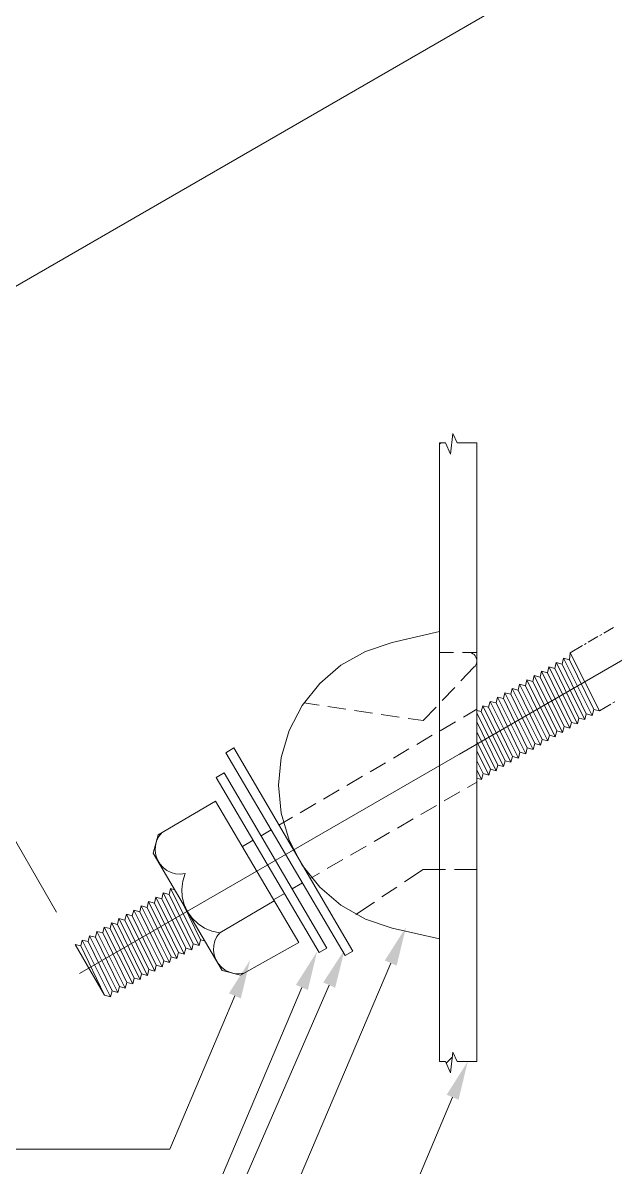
# Model space of a CAD drawing. Header units: millimetres. Extents: x 2 to 579, y 1 to 405.
# Drawn here: x 154.02 to 162.24, y 114.06 to 129.95 of the extents above; entities that cross this region are included whole.
import ezdxf

# ---------------------------------------------------------------- set-up
doc = ezdxf.new("R2010")
doc.units = ezdxf.units.MM
doc.linetypes.add('XKITLINE00', pattern=[0])
doc.layers.add('LinkedObject', color=7, linetype='Continuous', lineweight=0)

# ---------------------------------------------------------------- blocks, each defined once
blk = doc.blocks.new('*A4')
at = {"layer": 'LinkedObject'}
for points in [[(159.207, 116.857), (159.042, 116.928), (159.336, 117.39)], [(157.974, 116.519), (157.808, 116.59), (158.102, 117.052)], [(158.353, 116.551), (158.188, 116.623), (158.486, 117.082)], [(157.044, 116.401), (156.878, 116.472), (157.172, 116.934)], [(160.066, 114.994), (159.901, 115.064), (160.194, 115.526)]]:
    blk.add_hatch(color=6, dxfattribs=at).paths.add_polyline_path(points, flags=17)
at = {"layer": 'LinkedObject', "color": 6, "linetype": 'XKITLINE00', "lineweight": 0}
for p, q in [((150.578, 124.358), (191.971, 148.282)), ((160.081, 119.795), (174.902, 128.361)), ((154.484, 117.6), (150.128, 125.137)), ((159.125, 116.892), (154.969, 107.102)), ((158.271, 116.587), (155.357, 109.891)), ((157.891, 116.555), (156.313, 112.836)), ((156.961, 116.437), (156.058, 114.309)), ((159.983, 115.029), (155.693, 104.921)), ((156.058, 114.309), (146.516, 114.309))]:
    blk.add_line(p, q, dxfattribs=at)
at = {"layer": 'LinkedObject', "color": 7, "linetype": 'XKITLINE00', "lineweight": 0}
for p, q in [((159.801, 115.526), (159.801, 124.115)), ((160.319, 124.115), (160.319, 115.526)), ((159.801, 121.495), (159.144, 121.343)), ((159.144, 121.343), (158.774, 121.219)), ((158.774, 121.219), (158.434, 121.027)), ((158.434, 121.027), (158.138, 120.774)), ((158.138, 120.774), (157.895, 120.469)), ((157.895, 120.469), (157.715, 120.123)), ((157.715, 120.123), (157.604, 119.749)), ((157.604, 119.749), (157.567, 119.361)), ((157.567, 119.361), (157.604, 118.973)), ((157.604, 118.973), (157.715, 118.599)), ((157.715, 118.599), (157.895, 118.253)), ((157.895, 118.253), (158.138, 117.948)), ((158.138, 117.948), (158.434, 117.694)), ((158.434, 117.694), (158.774, 117.502)), ((158.774, 117.502), (159.144, 117.379)), ((159.801, 117.227), (159.144, 117.379)), ((154.934, 116.82), (154.934, 116.82)), ((159.885, 115.526), (159.801, 115.526)), ((159.885, 115.526), (159.955, 115.37)), ((159.896, 115.503), (159.981, 115.588)), ((159.955, 115.37), (159.989, 115.657)), ((159.989, 115.657), (160.046, 115.526)), ((160.319, 115.526), (160.046, 115.526))]:
    blk.add_line(p, q, dxfattribs=at)
at = {"layer": 'LinkedObject', "color": 9, "linetype": 'XKITLINE00', "lineweight": 0}
for p, q in [((159.801, 124.115), (159.885, 124.115)), ((159.801, 124.097), (159.819, 124.115)), ((159.885, 124.115), (159.955, 123.958)), ((159.955, 123.958), (159.989, 124.245)), ((159.989, 124.245), (160.046, 124.114)), ((160.046, 124.115), (160.319, 124.115)), ((165.766, 123.081), (154.806, 116.747)), ((162.083, 121.472), (162.218, 121.55)), ((161.867, 121.347), (162.002, 121.425)), ((162.029, 121.441), (162.056, 121.456)), ((161.616, 121.202), (161.786, 121.3)), ((161.813, 121.316), (161.84, 121.331)), ((162.021, 120.396), (162.18, 120.488)), ((162.207, 120.504), (162.234, 120.52))]:
    blk.add_line(p, q, dxfattribs=at)
at = {"layer": 'LinkedObject', "color": 1, "linetype": 'XKITLINE00', "lineweight": 0}
for p, q in [((159.801, 121.206), (159.998, 121.206)), ((160.123, 121.206), (160.319, 121.206)), ((160.223, 121.204), (160.201, 121.206)), ((160.244, 121.198), (160.223, 121.204)), ((160.264, 121.188), (160.244, 121.198)), ((160.281, 121.175), (160.264, 121.188)), ((160.296, 121.158), (160.281, 121.175)), ((160.307, 121.139), (160.296, 121.158)), ((160.315, 121.119), (160.307, 121.139)), ((160.319, 121.097), (160.315, 121.119)), ((160.315, 121.054), (160.319, 121.075)), ((160.319, 121.075), (160.319, 121.097)), ((161.525, 121.124), (161.504, 121.043)), ((161.606, 121.102), (161.525, 121.124)), ((161.525, 121.124), (161.921, 120.332)), ((161.616, 121.202), (161.606, 121.102)), ((161.942, 120.413), (161.606, 121.102)), ((161.616, 121.202), (162.021, 120.396)), ((160.28, 120.999), (160.099, 120.81)), ((160.28, 120.999), (160.295, 121.015)), ((160.295, 121.015), (160.306, 121.033)), ((160.306, 121.033), (160.315, 121.054)), ((161.219, 120.944), (161.198, 120.863)), ((161.3, 120.923), (161.219, 120.944)), ((161.219, 120.944), (161.613, 120.154)), ((161.321, 121.004), (161.3, 120.923)), ((161.635, 120.235), (161.3, 120.923)), ((161.402, 120.983), (161.321, 121.004)), ((161.321, 121.004), (161.716, 120.213)), ((161.423, 121.064), (161.402, 120.983)), ((161.737, 120.294), (161.402, 120.983)), ((161.504, 121.043), (161.423, 121.064)), ((161.423, 121.064), (161.818, 120.273)), ((161.84, 120.353), (161.504, 121.043)), ((160.913, 120.765), (160.892, 120.684)), ((160.994, 120.744), (160.913, 120.765)), ((160.913, 120.765), (161.306, 119.976)), ((161.015, 120.824), (160.994, 120.744)), ((161.096, 120.803), (161.015, 120.824)), ((161.015, 120.824), (161.409, 120.036)), ((161.117, 120.884), (161.096, 120.803)), ((161.43, 120.116), (161.096, 120.803)), ((161.198, 120.863), (161.117, 120.884)), ((161.117, 120.884), (161.511, 120.095)), ((161.532, 120.176), (161.198, 120.863)), ((160.013, 120.719), (159.84, 120.538)), ((160.709, 120.645), (160.688, 120.564)), ((160.79, 120.624), (160.709, 120.645)), ((160.709, 120.645), (161.101, 119.858)), ((160.811, 120.705), (160.79, 120.624)), ((161.123, 119.939), (160.79, 120.624)), ((160.892, 120.684), (160.811, 120.705)), ((160.811, 120.705), (161.204, 119.917)), ((161.225, 119.998), (160.892, 120.684)), ((161.328, 120.057), (160.994, 120.744)), ((157.92, 120.506), (158.129, 120.475)), ((158.252, 120.457), (158.499, 120.42)), ((159.754, 120.448), (159.574, 120.259)), ((160.403, 120.466), (160.381, 120.385)), ((160.484, 120.444), (160.403, 120.466)), ((160.403, 120.466), (160.794, 119.68)), ((160.505, 120.525), (160.484, 120.444)), ((160.816, 119.761), (160.484, 120.444)), ((160.586, 120.504), (160.505, 120.525)), ((160.505, 120.525), (160.897, 119.739)), ((160.607, 120.585), (160.586, 120.504)), ((160.918, 119.82), (160.586, 120.504)), ((160.688, 120.564), (160.607, 120.585)), ((160.607, 120.585), (160.999, 119.799)), ((161.02, 119.879), (160.688, 120.564)), ((158.623, 120.401), (158.87, 120.364)), ((158.994, 120.346), (159.241, 120.309)), ((159.365, 120.29), (159.574, 120.259)), ((160.314, 120.399), (160.319, 120.404)), ((160.381, 120.385), (160.319, 120.401)), ((160.319, 120.367), (160.692, 119.621)), ((160.713, 119.701), (160.381, 120.385)), ((161.737, 120.294), (161.716, 120.213)), ((161.818, 120.273), (161.737, 120.294)), ((161.84, 120.353), (161.818, 120.273)), ((161.921, 120.332), (161.84, 120.353)), ((161.942, 120.413), (161.921, 120.332)), ((162.021, 120.396), (161.942, 120.413)), ((162.081, 120.422), (162.082, 120.423)), ((160.611, 119.642), (160.319, 120.241)), ((161.532, 120.176), (161.511, 120.095)), ((161.613, 120.154), (161.532, 120.176)), ((161.635, 120.235), (161.613, 120.154)), ((161.716, 120.213), (161.635, 120.235)), ((160.319, 120.102), (160.59, 119.561)), ((160.508, 119.583), (160.319, 119.971)), ((161.225, 119.998), (161.204, 119.917)), ((161.306, 119.976), (161.225, 119.998)), ((161.328, 120.057), (161.306, 119.976)), ((161.409, 120.036), (161.328, 120.057)), ((161.43, 120.116), (161.409, 120.036)), ((161.511, 120.095), (161.43, 120.116)), ((156.945, 119.88), (156.835, 119.813)), ((158.493, 116.997), (156.835, 119.813)), ((156.945, 119.88), (158.599, 117.058)), ((160.319, 119.838), (160.487, 119.502)), ((160.918, 119.82), (160.897, 119.739)), ((160.999, 119.799), (160.918, 119.82)), ((161.02, 119.879), (160.999, 119.799)), ((161.101, 119.858), (161.02, 119.879)), ((161.123, 119.939), (161.101, 119.858)), ((161.204, 119.917), (161.123, 119.939)), ((160.406, 119.524), (160.319, 119.702)), ((160.713, 119.701), (160.692, 119.621)), ((160.794, 119.68), (160.713, 119.701)), ((160.816, 119.761), (160.794, 119.68)), ((160.897, 119.739), (160.816, 119.761)), ((160.319, 119.574), (160.385, 119.443)), ((160.406, 119.524), (160.385, 119.443)), ((160.487, 119.502), (160.406, 119.524)), ((160.508, 119.583), (160.487, 119.502)), ((160.59, 119.561), (160.508, 119.583)), ((160.611, 119.642), (160.59, 119.561)), ((160.692, 119.621), (160.611, 119.642)), ((160.385, 119.443), (160.319, 119.46)), ((159.315, 118.018), (159.574, 118.19)), ((159.574, 118.19), (159.884, 118.19)), ((160.009, 118.19), (160.319, 118.19)), ((156.069, 117.926), (156.048, 117.845)), ((156.069, 117.926), (156.463, 117.136)), ((156.127, 117.911), (156.069, 117.926)), ((159.003, 117.81), (159.211, 117.948)), ((155.763, 117.747), (155.742, 117.666)), ((155.763, 117.747), (156.156, 116.958)), ((155.844, 117.726), (155.763, 117.747)), ((155.865, 117.806), (155.844, 117.726)), ((155.865, 117.806), (156.258, 117.018)), ((155.946, 117.785), (155.865, 117.806)), ((155.967, 117.866), (155.946, 117.785)), ((156.28, 117.098), (155.946, 117.785)), ((155.967, 117.866), (156.361, 117.077)), ((156.048, 117.845), (155.967, 117.866)), ((156.382, 117.158), (156.048, 117.845)), ((158.64, 117.568), (158.899, 117.74)), ((155.559, 117.627), (155.537, 117.546)), ((155.559, 117.627), (155.951, 116.84)), ((155.64, 117.606), (155.559, 117.627)), ((155.661, 117.687), (155.64, 117.606)), ((155.973, 116.921), (155.64, 117.606)), ((155.661, 117.687), (156.054, 116.899)), ((155.742, 117.666), (155.661, 117.687)), ((156.075, 116.98), (155.742, 117.666)), ((156.177, 117.039), (155.844, 117.726)), ((156.485, 117.217), (156.245, 117.71)), ((155.25, 117.451), (155.229, 117.37)), ((155.25, 117.451), (155.644, 116.662)), ((155.331, 117.43), (155.25, 117.451)), ((155.352, 117.511), (155.331, 117.43)), ((155.665, 116.743), (155.331, 117.43)), ((155.352, 117.511), (155.746, 116.721)), ((155.433, 117.49), (155.352, 117.511)), ((155.454, 117.571), (155.433, 117.49)), ((155.768, 116.802), (155.433, 117.49)), ((155.535, 117.55), (155.454, 117.571)), ((155.454, 117.571), (155.849, 116.781)), ((155.87, 116.861), (155.537, 117.546)), ((154.944, 117.272), (154.923, 117.191)), ((155.025, 117.251), (154.944, 117.272)), ((154.944, 117.272), (155.337, 116.484)), ((155.046, 117.332), (155.025, 117.251)), ((155.046, 117.332), (155.439, 116.544)), ((155.127, 117.311), (155.046, 117.332)), ((155.148, 117.392), (155.127, 117.311)), ((155.461, 116.624), (155.127, 117.311)), ((155.148, 117.392), (155.542, 116.603)), ((155.229, 117.37), (155.148, 117.392)), ((155.563, 116.683), (155.229, 117.37)), ((155.153, 116.446), (154.742, 117.148)), ((154.742, 117.148), (154.821, 117.131)), ((154.842, 117.212), (154.821, 117.131)), ((155.153, 116.446), (154.821, 117.131)), ((154.923, 117.191), (154.842, 117.212)), ((154.842, 117.212), (155.234, 116.425)), ((155.256, 116.506), (154.923, 117.191)), ((155.358, 116.565), (155.025, 117.251)), ((156.382, 117.158), (156.361, 117.077)), ((156.463, 117.136), (156.382, 117.158)), ((156.485, 117.217), (156.463, 117.136)), ((156.543, 117.202), (156.485, 117.217)), ((156.075, 116.98), (156.054, 116.899)), ((156.156, 116.958), (156.075, 116.98)), ((156.177, 117.039), (156.156, 116.958)), ((156.258, 117.018), (156.177, 117.039)), ((156.28, 117.098), (156.258, 117.018)), ((156.361, 117.077), (156.28, 117.098)), ((158.599, 117.058), (158.493, 116.997)), ((155.768, 116.802), (155.746, 116.721)), ((155.849, 116.781), (155.768, 116.802)), ((155.87, 116.861), (155.849, 116.781)), ((155.951, 116.84), (155.87, 116.861)), ((155.973, 116.921), (155.951, 116.84)), ((156.054, 116.899), (155.973, 116.921)), ((155.461, 116.624), (155.439, 116.544)), ((155.542, 116.603), (155.461, 116.624)), ((155.563, 116.683), (155.542, 116.603)), ((155.644, 116.662), (155.563, 116.683)), ((155.665, 116.743), (155.644, 116.662)), ((155.746, 116.721), (155.665, 116.743)), ((155.256, 116.506), (155.234, 116.425)), ((155.337, 116.484), (155.256, 116.506)), ((155.358, 116.565), (155.337, 116.484)), ((155.439, 116.544), (155.358, 116.565)), ((155.234, 116.425), (155.153, 116.446))]:
    blk.add_line(p, q, dxfattribs=at)
at = {"layer": 'LinkedObject', "color": 4, "linetype": 'XKITLINE00', "lineweight": 0}
for p, q in [((160.319, 120.417), (160.133, 120.307)), ((160.025, 120.244), (159.809, 120.118)), ((159.701, 120.055), (159.486, 119.928)), ((159.378, 119.865), (159.162, 119.739)), ((159.054, 119.675), (158.839, 119.549)), ((158.731, 119.486), (158.515, 119.36)), ((160.191, 119.331), (160.319, 119.405)), ((158.407, 119.296), (158.192, 119.17)), ((159.867, 119.143), (160.083, 119.268)), ((158.084, 119.107), (157.868, 118.98)), ((159.542, 118.955), (159.758, 119.08)), ((157.76, 118.917), (157.573, 118.808)), ((159.218, 118.767), (159.434, 118.893)), ((157.465, 118.744), (157.324, 118.661)), ((158.893, 118.579), (159.109, 118.705)), ((157.215, 118.598), (157.065, 118.51)), ((158.568, 118.392), (158.785, 118.517)), ((158.244, 118.204), (158.46, 118.329)), ((158.008, 118.067), (158.136, 118.141)), ((157.757, 117.922), (157.9, 118.005)), ((157.499, 117.772), (157.65, 117.86))]:
    blk.add_line(p, q, dxfattribs=at)
at = {"layer": 'LinkedObject', "color": 2, "linetype": 'XKITLINE00', "lineweight": 0}
for p, q in [((156.813, 119.533), (156.703, 119.468)), ((156.813, 119.533), (158.239, 117.1)), ((158.133, 117.039), (156.703, 119.468)), ((158.239, 117.1), (158.133, 117.039))]:
    blk.add_line(p, q, dxfattribs=at)
at = {"layer": 'LinkedObject', "color": 3, "linetype": 'XKITLINE00', "lineweight": 0}
for p, q in [((155.894, 118.672), (156.694, 119.139)), ((157.848, 117.179), (156.694, 119.139)), ((155.94, 118.698), (155.901, 118.645)), ((155.828, 118.42), (155.894, 118.672)), ((155.873, 118.585), (155.857, 118.52)), ((155.901, 118.645), (155.873, 118.585)), ((155.828, 118.42), (156.784, 116.789)), ((155.857, 118.52), (155.854, 118.454)), ((155.854, 118.454), (155.864, 118.389)), ((155.864, 118.389), (155.885, 118.326)), ((155.885, 118.326), (155.919, 118.269)), ((155.919, 118.269), (155.963, 118.219)), ((155.963, 118.219), (156.015, 118.179)), ((156.015, 118.179), (156.075, 118.15)), ((156.075, 118.15), (156.138, 118.132)), ((156.138, 118.132), (156.204, 118.127)), ((156.204, 118.127), (156.27, 118.135)), ((156.27, 118.135), (156.237, 118.03)), ((156.237, 118.03), (156.224, 117.92)), ((156.224, 117.92), (156.231, 117.811)), ((156.231, 117.811), (156.259, 117.704)), ((156.751, 117.314), (157.507, 117.757)), ((156.259, 117.704), (156.305, 117.604)), ((156.305, 117.604), (156.37, 117.515)), ((156.37, 117.515), (156.449, 117.439)), ((156.449, 117.439), (156.541, 117.379)), ((156.541, 117.379), (156.643, 117.337)), ((156.643, 117.337), (156.751, 117.314)), ((156.712, 117.261), (156.684, 117.201)), ((156.751, 117.314), (156.712, 117.261)), ((156.668, 117.136), (156.665, 117.07)), ((156.684, 117.201), (156.668, 117.136)), ((157.04, 116.723), (157.848, 117.179)), ((156.665, 117.07), (156.675, 117.005)), ((156.675, 117.005), (156.696, 116.942)), ((156.696, 116.942), (156.73, 116.885)), ((156.73, 116.885), (156.774, 116.835)), ((156.774, 116.835), (156.826, 116.795)), ((156.784, 116.789), (157.04, 116.723)), ((156.826, 116.795), (156.886, 116.766)), ((156.886, 116.766), (156.949, 116.748)), ((156.949, 116.748), (157.015, 116.743)), ((157.015, 116.743), (157.081, 116.751))]:
    blk.add_line(p, q, dxfattribs=at)

msp = doc.modelspace()

# ---------------------------------------------------------------- block references
at = {"lineweight": 0}
msp.add_blockref('*A4', (0, 0), dxfattribs=at)

doc.saveas('drawing.dxf')
